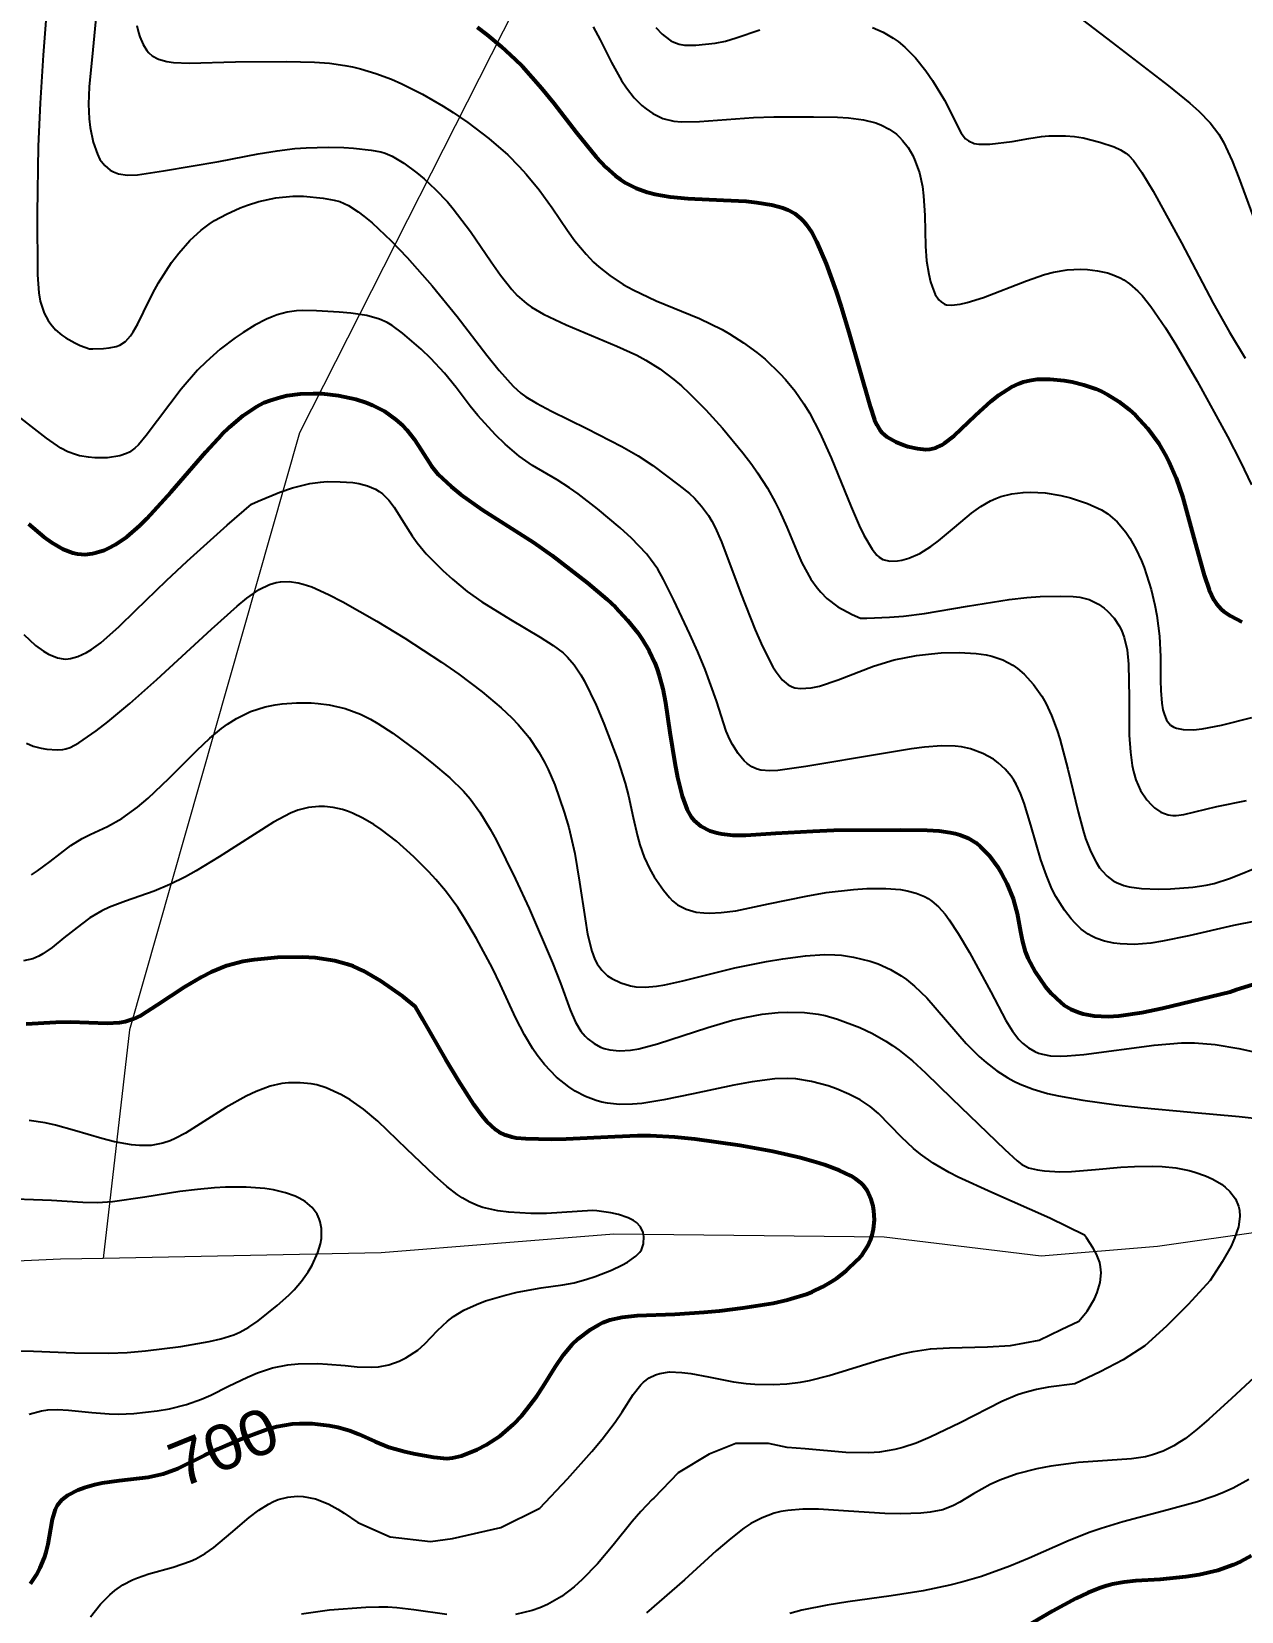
# Model space of a CAD drawing. Header units: metres. Extents: x 545098 to 555652, y 1854398 to 1862642.
# Drawn here: x 549497 to 549952, y 1858110 to 1858705 of the extents above; entities that cross this region are included whole.
import ezdxf
from ezdxf.enums import TextEntityAlignment as Align

# ---------------------------------------------------------------- set-up
doc = ezdxf.new("R2010")
doc.units = ezdxf.units.M
doc.header["$LTSCALE"] = 6.8
for name, color, linetype, lineweight in [('1', 7, 'Continuous', 25), ('2', 7, 'Continuous', 53), ('52', 7, 'Continuous', 13), ('53', 7, 'Continuous', 13)]:
    doc.layers.add(name, color=color, linetype=linetype, lineweight=lineweight)
doc.layers.add('4', color=7, linetype='Continuous')

msp = doc.modelspace()

# ---------------------------------------------------------------- linework, layer by layer
at = {"layer": '1'}
for points in [[(549503.46, 1858728.58), (549500.96, 1858695.75), (549499.8, 1858677.69), (549499.11, 1858661.56), (549498.7, 1858636.19), (549498.77, 1858613.03), (549499.25, 1858606.22), (549499.83, 1858603.15), (549501.38, 1858598.62), (549502.84, 1858595.86), (549503.8, 1858594.46), (549505.62, 1858592.37), (549508.01, 1858590.33), (549509.45, 1858589.33), (549512.89, 1858587.4), (549514.92, 1858586.48), (549518.4, 1858585.16), (549519.65, 1858585.17), (549523.65, 1858585.33), (549525.8, 1858585.53), (549528.42, 1858586.07), (549529.79, 1858586.59), (549531.97, 1858588), (549533.88, 1858590.05), (549534.88, 1858591.53), (549536.6, 1858594.64), (549538.72, 1858599), (549542.28, 1858606.18), (549544.41, 1858610.03), (549549.32, 1858617.66), (549552.01, 1858621.23), (549556.18, 1858626.02), (549560.42, 1858629.93), (549563.39, 1858632.14), (549565.47, 1858633.48), (549570.01, 1858635.95), (549575.13, 1858638.24), (549577.87, 1858639.28), (549582.11, 1858640.65), (549588.6, 1858642.09), (549594.96, 1858642.65), (549599, 1858642.63), (549606.32, 1858641.98), (549610.54, 1858641.23), (549612.61, 1858640.61), (549615.88, 1858639.15), (549619.6, 1858636.8), (549621.71, 1858635.2), (549624.84, 1858632.58), (549632.02, 1858625.82), (549637.98, 1858619.63), (549647.39, 1858608.96), (549656.79, 1858597.34), (549668.04, 1858582.86), (549672.63, 1858577.09), (549677.94, 1858571.14), (549680.84, 1858568.51), (549682.71, 1858567.13), (549686.73, 1858564.7), (549692.33, 1858561.77), (549705.64, 1858555.19)], [(549883.29, 1858715.93), (549903.5, 1858700.58), (549924.74, 1858684.2), (549932.67, 1858677.7), (549936.07, 1858674.66), (549940.35, 1858670.28), (549943.61, 1858665.99), (549945.39, 1858662.99), (549948.63, 1858656.02), (549951.21, 1858649.6), (549956.45, 1858635.26)], [(549520.91, 1858710.9), (549519.61, 1858697.79), (549518.3, 1858683.82), (549518.02, 1858677.36), (549518.24, 1858671.77), (549518.63, 1858668.51), (549519.81, 1858662.95), (549521.35, 1858658.43), (549522.32, 1858656.54), (549524.13, 1858654.16), (549526.19, 1858652.52), (549527.37, 1858651.87), (549529.33, 1858651.13), (549532.66, 1858650.56), (549536.45, 1858650.65), (549546.22, 1858652.15), (549567.09, 1858655.77), (549581.94, 1858658.62), (549589.01, 1858659.8), (549595.7, 1858660.6), (549599.98, 1858660.93), (549608.2, 1858661.14), (549614.13, 1858660.98), (549617.86, 1858660.73), (549624.45, 1858660), (549628.04, 1858659.31), (549629.73, 1858658.81), (549632.3, 1858657.74), (549636.72, 1858655.12), (549641.63, 1858651.48), (549644.37, 1858649.18), (549648.71, 1858645.16), (549653.16, 1858640.48), (549655.38, 1858637.9), (549661.83, 1858629.43), (549669.67, 1858617.98), (549673.15, 1858612.96), (549677.36, 1858607.55), (549679.47, 1858605.3), (549682.91, 1858602.31), (549684.83, 1858600.93), (549689.32, 1858598.25), (549697.83, 1858594.18), (549716.97, 1858586.18), (549724.43, 1858582.78), (549727.91, 1858580.93), (549733.09, 1858577.7), (549738.44, 1858573.65), (549741.27, 1858571.22), (549744.24, 1858568.47), (549750.45, 1858562.24), (549756.69, 1858555.38), (549764.42, 1858546.06), (549767.77, 1858541.64), (549769.98, 1858538.51), (549773.68, 1858532.75), (549776.59, 1858527.51), (549778.21, 1858524.23), (549780.97, 1858517.98), (549784.7, 1858508.96), (549786.66, 1858504.64), (549790.02, 1858498.52), (549792.39, 1858495.15), (549793.75, 1858493.54), (549796.04, 1858491.23), (549800.23, 1858488.01), (549805.54, 1858485.12), (549808.69, 1858483.8), (549811.1, 1858483.82), (549819.57, 1858484.13), (549824.85, 1858484.53), (549832.86, 1858485.56), (549848.96, 1858488.35), (549864.71, 1858490.77), (549871.28, 1858491.54), (549876.39, 1858491.95)], [(549536.25, 1858706.99), (549536.88, 1858704.28), (549537.4, 1858702.63), (549538.61, 1858699.79), (549539.97, 1858697.55), (549540.74, 1858696.65), (549542.04, 1858695.52), (549544.43, 1858694.26), (549547.5, 1858693.42), (549549.96, 1858693.06), (549555.93, 1858692.77), (549573.31, 1858693.27), (549592.56, 1858693.35), (549603.07, 1858693.13), (549608.72, 1858692.71), (549614.53, 1858691.93), (549617.45, 1858691.37), (549620.38, 1858690.68), (549626.22, 1858688.91), (549632.07, 1858686.68), (549635.97, 1858684.96), (549643.75, 1858681.05), (549651.51, 1858676.59), (549655.32, 1858674.2), (549660.9, 1858670.42), (549668.77, 1858664.44), (549675.85, 1858658.18), (549680.13, 1858653.88), (549682.8, 1858650.96), (549687.69, 1858645.03), (549692.57, 1858638.29), (549698.4, 1858629.73), (549701.18, 1858625.86), (549705.36, 1858620.79), (549708.21, 1858617.85), (549710.17, 1858616.05), (549714.28, 1858612.78), (549719.33, 1858609.47), (549723.07, 1858607.39), (549731.8, 1858603.32), (549748.11, 1858596.56), (549756.64, 1858592.41), (549759.39, 1858590.86), (549764.68, 1858587.5), (549769.65, 1858583.86), (549772.78, 1858581.28), (549778.51, 1858575.82), (549780.47, 1858573.68), (549784.1, 1858569.23), (549787.41, 1858564.46), (549789.49, 1858561.06), (549793.44, 1858553.59), (549797.68, 1858544.14), (549805.19, 1858525.7), (549808.23, 1858518.73), (549810, 1858515.08), (549813.04, 1858509.81), (549814.82, 1858507.55), (549815.71, 1858506.74), (549817.14, 1858505.89), (549819.71, 1858505.3), (549822.61, 1858505.38), (549824.25, 1858505.64), (549826.88, 1858506.32), (549831.03, 1858508.07), (549835.25, 1858510.72), (549838.11, 1858512.89), (549844.07, 1858517.94), (549850.53, 1858523.34), (549854.01, 1858525.82), (549857.7, 1858527.93), (549859.62, 1858528.81), (549861.61, 1858529.53), (549865.72, 1858530.57), (549869.93, 1858531.1), (549872.74, 1858531.21), (549878.27, 1858530.93), (549884.1, 1858529.98), (549887.72, 1858529.09), (549894.14, 1858526.97), (549899.48, 1858524.59), (549901.89, 1858523.06), (549905.41, 1858519.99), (549908.57, 1858516.18), (549910.14, 1858513.88)], [(549708.1, 1858706.39), (549710.72, 1858701.5), (549714.99, 1858692.99), (549718.7, 1858686.26)], [(549731.67, 1858706.24), (549734.07, 1858703.73), (549735.19, 1858702.74), (549737.32, 1858701.22), (549738.36, 1858700.67), (549740.41, 1858699.92), (549742.46, 1858699.56), (549746.73, 1858699.54), (549753.93, 1858700.29), (549757.83, 1858701.09), (549761.9, 1858702.26), (549770.84, 1858705.28)], [(549813.24, 1858706.22), (549817.29, 1858704.37), (549821.04, 1858702.18), (549822.83, 1858700.91), (549825.46, 1858698.74), (549829.37, 1858694.75), (549833.33, 1858689.81), (549835.88, 1858686.18), (549840.36, 1858678.84), (549846.56, 1858666.42), (549848.22, 1858664.32), (549849.33, 1858663.45), (549851.56, 1858662.53), (549853.26, 1858662.24)], [(549718.7, 1858686.26), (549720.55, 1858683.45), (549723.49, 1858679.73), (549726.42, 1858676.83), (549727.99, 1858675.54), (549730.45, 1858673.84), (549734.33, 1858671.95), (549738.41, 1858670.94), (549741.35, 1858670.68), (549748.13, 1858670.85), (549768.44, 1858672.34), (549776.07, 1858672.58), (549791.04, 1858672.6), (549800.04, 1858672.46), (549804.16, 1858672.22), (549809.88, 1858671.47), (549814.48, 1858670.26), (549816.6, 1858669.44), (549819.56, 1858667.9), (549822.22, 1858665.99), (549823.44, 1858664.89), (549824.58, 1858663.68), (549826.62, 1858660.98), (549828.36, 1858657.99), (549829.34, 1858655.87), (549830.89, 1858651.43), (549832, 1858646.28), (549832.45, 1858642.74), (549832.88, 1858635.38), (549833.2, 1858623.83), (549833.61, 1858618.32), (549834.4, 1858613.33), (549835.12, 1858610.4), (549835.66, 1858608.65), (549836.88, 1858605.71), (549838.25, 1858603.59), (549839.03, 1858602.83), (549840.38, 1858602.04), (549841.15, 1858601.8), (549842.92, 1858601.61), (549846.26, 1858601.97), (549848.9, 1858602.59), (549855.08, 1858604.57), (549871.23, 1858610.77), (549877.98, 1858613.14), (549881.32, 1858614.05), (549886.54, 1858614.94), (549891.55, 1858615.17), (549894.13, 1858615.07), (549897.98, 1858614.61), (549901.71, 1858613.77), (549903.48, 1858613.21), (549906.47, 1858611.92), (549907.9, 1858611.12), (549910, 1858609.69), (549913.13, 1858606.94), (549914.72, 1858605.24), (549918.05, 1858601.14), (549923.54, 1858593.11), (549927.43, 1858586.81), (549935.45, 1858573), (549946.88, 1858552.23), (549951.8, 1858542.64), (549955.98, 1858533.95)], [(549853.26, 1858662.24), (549857.42, 1858662.29), (549865.79, 1858663.25), (549872.08, 1858664.43), (549876.83, 1858665.15), (549879.62, 1858665.39), (549885.92, 1858665.43), (549889.25, 1858665.13), (549892.58, 1858664.59), (549898.86, 1858663.04), (549904.22, 1858661.26), (549906.59, 1858660.15), (549908.62, 1858658.85), (549909.69, 1858657.94), (549911.45, 1858656.05), (549914.7, 1858651.57), (549918.93, 1858644.6), (549929.6, 1858625.07), (549941.55, 1858602.34), (549947.59, 1858591.45), (549953.49, 1858581.72)], [(549656.4, 1858570.66), (549652.03, 1858576.01), (549646.89, 1858581.51), (549643.24, 1858585.06), (549636.27, 1858591.13), (549632.32, 1858593.99), (549630.46, 1858595.07), (549627.61, 1858596.35), (549622.76, 1858597.69), (549616.79, 1858598.57), (549612.42, 1858598.98), (549603.81, 1858599.47), (549598.74, 1858599.58), (549596.35, 1858599.47), (549592.79, 1858599), (549589.08, 1858598.02), (549587.12, 1858597.29), (549585.04, 1858596.37), (549580.68, 1858594.09), (549576.19, 1858591.33), (549573.22, 1858589.31), (549567.65, 1858585.1), (549562.26, 1858580.35), (549559.05, 1858577.1), (549552.95, 1858569.96), (549539.71, 1858552.52), (549536.83, 1858549.08), (549535.51, 1858547.79), (549533.48, 1858546.29), (549532.38, 1858545.72), (549529.86, 1858544.87), (549525.13, 1858544.2), (549520.39, 1858544.2), (549518.02, 1858544.4), (549514.65, 1858544.96), (549513.1, 1858545.36), (549510.25, 1858546.39), (549507.59, 1858547.75), (549502.18, 1858551.51), (549488.07, 1858562.65)], [(549957.41, 1858369.64), (549949.15, 1858368.09), (549932.36, 1858364.17), (549922.47, 1858362.13), (549917.98, 1858361.46), (549911.7, 1858360.96), (549906.5, 1858361.09), (549904.05, 1858361.39), (549900.57, 1858362.13), (549897.37, 1858363.26), (549895.87, 1858363.98), (549894.46, 1858364.81), (549891.84, 1858366.73), (549889.5, 1858368.95), (549888.07, 1858370.53), (549885.51, 1858373.85), (549882.24, 1858379.02), (549880.79, 1858381.88), (549878.71, 1858386.83), (549876.67, 1858392.74), (549872.79, 1858405.85), (549870.33, 1858414.06), (549868.95, 1858417.79), (549867.35, 1858421.21), (549866.43, 1858422.79), (549865.42, 1858424.28), (549863.15, 1858426.98), (549860.59, 1858429.31), (549858.75, 1858430.66), (549854.82, 1858432.87), (549850.08, 1858434.58), (549846.7, 1858435.28), (549844.31, 1858435.56), (549839.2, 1858435.68), (549832.76, 1858435.19), (549827.94, 1858434.55), (549816.66, 1858432.7), (549788.07, 1858427.87), (549777.56, 1858426.42), (549774.51, 1858426.28), (549771.23, 1858426.57), (549769.8, 1858426.93), (549767.84, 1858427.78), (549766.04, 1858429.05), (549764.89, 1858430.12), (549762.66, 1858432.83), (549760.5, 1858436.24), (549759.48, 1858438.15), (549758.13, 1858441.2), (549754.45, 1858452.7), (549750.2, 1858464.47), (549747.47, 1858471.1), (549744.49, 1858477.77), (549738.42, 1858490.56), (549734.57, 1858498.37), (549732.35, 1858502.17), (549729.68, 1858506), (549728.11, 1858507.94), (549722.46, 1858513.89), (549718.19, 1858517.8), (549709.66, 1858524.95), (549702.37, 1858530.6), (549699.14, 1858532.91), (549694.51, 1858535.9), (549685.19, 1858541.29), (549680.19, 1858544.75), (549674.86, 1858549.29), (549671.29, 1858552.76), (549664.65, 1858560.08), (549661.77, 1858563.66), (549656.4, 1858570.66)], [(549705.64, 1858555.19), (549718.89, 1858548.37), (549724.96, 1858544.85), (549730.52, 1858541.21), (549740.32, 1858533.9), (549744.27, 1858530.69), (549746.16, 1858528.95), (549748.89, 1858525.98), (549751.49, 1858522.38), (549752.74, 1858520.27), (549753.97, 1858517.91), (549756.35, 1858512.56), (549763.62, 1858493.08), (549769.06, 1858479.33), (549771.82, 1858473.09), (549775.75, 1858465.46), (549776.96, 1858463.53), (549779.26, 1858460.59), (549781.48, 1858458.71), (549782.97, 1858457.93), (549783.99, 1858457.59), (549786.12, 1858457.26), (549790.17, 1858457.49), (549793.23, 1858458.14), (549800.32, 1858460.51), (549813.63, 1858465.72), (549821.42, 1858468.09), (549829.8, 1858469.72), (549835.42, 1858470.39), (549839.07, 1858470.67), (549845.84, 1858470.86), (549852.28, 1858470.53), (549855.97, 1858469.99), (549858.2, 1858469.47), (549862.29, 1858468.04), (549866.02, 1858466.06), (549867.77, 1858464.85), (549870.3, 1858462.72), (549873.91, 1858458.79), (549876.98, 1858454.42), (549878.47, 1858451.8), (549880.65, 1858447.17), (549882.76, 1858441.54), (549883.79, 1858438.28), (549886.78, 1858426.93), (549890.63, 1858410.85), (549892.53, 1858403.81), (549893.49, 1858400.78), (549895.42, 1858395.74), (549897.39, 1858391.85), (549898.75, 1858389.79), (549899.68, 1858388.61), (549901.6, 1858386.64), (549903.89, 1858384.92), (549905.12, 1858384.23), (549907.81, 1858383.14), (549909.82, 1858382.61), (549914.5, 1858381.97), (549920.87, 1858381.77), (549925.41, 1858381.87), (549933.89, 1858382.47), (549938.91, 1858383.18), (549941.87, 1858383.84), (549948.08, 1858385.93), (549960.49, 1858390.95)], [(549493.7, 1858477.6), (549498.01, 1858473.51), (549501.02, 1858471.32), (549502.91, 1858470.25), (549506.36, 1858468.88), (549508.48, 1858468.46), (549509.54, 1858468.4), (549511.2, 1858468.55), (549514.05, 1858469.34), (549517.21, 1858470.8), (549519.14, 1858471.96), (549522.63, 1858474.5), (549529.59, 1858480.6), (549535.77, 1858486.63), (549547.37, 1858497.93), (549555.19, 1858505.27), (549570.2, 1858518.76), (549579.41, 1858526.73), (549581.85, 1858527.85), (549590.05, 1858531.25), (549594.82, 1858532.91), (549601.4, 1858534.5), (549605.4, 1858535.02), (549607.94, 1858535.18), (549612.83, 1858535.17), (549617.57, 1858534.82), (549619.85, 1858534.46), (549623.11, 1858533.63), (549626.11, 1858532.35), (549627.48, 1858531.52), (549628.77, 1858530.53), (549631.1, 1858528.2), (549633.16, 1858525.54), (549636.67, 1858519.93), (549639.89, 1858514.74), (549641.72, 1858512.16), (549645.15, 1858508.01), (549651.41, 1858501.69), (549655.02, 1858498.43), (549660.61, 1858493.85), (549666.09, 1858489.92), (549676.97, 1858483.23), (549688.05, 1858476.64), (549692.98, 1858473.47), (549696.69, 1858470.69), (549698.39, 1858469.11), (549700.87, 1858466.21), (549703.42, 1858462.38)], [(549910.14, 1858513.88), (549912.43, 1858509.92), (549914.56, 1858505.37), (549915.55, 1858502.87), (549918.14, 1858494.58), (549919.5, 1858488.69), (549920.24, 1858484.73), (549921.25, 1858477.04), (549921.69, 1858469.19), (549921.71, 1858460.29), (549921.75, 1858456.53), (549922.13, 1858451.78), (549922.6, 1858449.2), (549922.99, 1858447.72), (549923.98, 1858445.35), (549925.41, 1858443.54), (549926.66, 1858442.75), (549927.67, 1858442.37), (549930.24, 1858441.86), (549934.13, 1858441.76), (549937.31, 1858442.12), (549944.64, 1858443.54), (549956.1, 1858446.42)], [(549494.61, 1858436.74), (549497.12, 1858435.61), (549500.21, 1858434.79), (549502.31, 1858434.46), (549506.2, 1858434.2), (549508.37, 1858434.32), (549509.43, 1858434.53), (549511.16, 1858435.13), (549514.42, 1858436.86), (549520.93, 1858441.34), (549525.32, 1858444.75), (549533.56, 1858451.66), (549543.72, 1858460.7), (549564.31, 1858479.61), (549574.01, 1858488.35), (549577.66, 1858491.37), (549582.22, 1858494.58), (549586.23, 1858496.51), (549588.73, 1858497.22), (549590.36, 1858497.48), (549593.6, 1858497.55), (549596.99, 1858497.11), (549598.88, 1858496.64), (549602.14, 1858495.53)], [(549602.14, 1858495.53), (549608.42, 1858492.72), (549613.77, 1858489.95), (549626.6, 1858482.69), (549637.14, 1858476.26), (549650.99, 1858467.18), (549657.46, 1858462.63), (549666.19, 1858456.07), (549673.41, 1858450.01), (549677.43, 1858446.19), (549679.8, 1858443.71), (549683.89, 1858438.84), (549687.64, 1858433.34), (549689.77, 1858429.5), (549691.08, 1858426.81), (549693.57, 1858420.98), (549697.17, 1858410.76), (549698.85, 1858404.92), (549701.09, 1858395.17), (549702.92, 1858384.43), (549704.97, 1858370.59), (549705.96, 1858364.8), (549707.56, 1858358.33), (549708.72, 1858355.28), (549709.53, 1858353.68), (549711.29, 1858351.2), (549713.49, 1858349.13), (549715.06, 1858348.05), (549718.43, 1858346.41), (549722.09, 1858345.28), (549724.15, 1858344.94), (549727.68, 1858344.83), (549731.85, 1858345.23), (549734.97, 1858345.76), (549741.84, 1858347.28), (549761.44, 1858352.07), (549773.32, 1858354.47), (549779.46, 1858355.51), (549788.02, 1858356.65), (549795.1, 1858357.08), (549799.09, 1858357.01), (549801.52, 1858356.83), (549806.02, 1858356.19), (549812.35, 1858354.68), (549815.42, 1858353.61), (549819.96, 1858351.53), (549823.99, 1858349.12), (549826.01, 1858347.68), (549829.06, 1858345.22), (549833.7, 1858340.76), (549848.55, 1858323.62), (549853.42, 1858318.75), (549855.97, 1858316.5), (549859.98, 1858313.39), (549864.23, 1858310.66), (549866.46, 1858309.45), (549868.77, 1858308.34), (549873.69, 1858306.43), (549879.16, 1858304.83), (549883.21, 1858303.9), (549892.47, 1858302.25), (549904.93, 1858300.56), (549914.08, 1858299.53), (549933.04, 1858297.75), (549951.34, 1858296.17), (549960.16, 1858295.12)], [(549876.39, 1858491.95), (549884, 1858492.09), (549888.81, 1858491.95), (549891.24, 1858491.67), (549894.83, 1858490.77), (549898.27, 1858489.1), (549900.42, 1858487.6), (549901.76, 1858486.44), (549904.17, 1858483.83), (549906.16, 1858480.85), (549906.98, 1858479.21), (549908.02, 1858476.52), (549909.1, 1858471.91), (549909.65, 1858466.5), (549909.82, 1858453.75), (549909.92, 1858439.77), (549910.32, 1858433.3), (549911.01, 1858428.29), (549911.49, 1858426.04), (549912.4, 1858422.95), (549914.19, 1858418.88), (549916.49, 1858415.41), (549918.22, 1858413.48), (549919.42, 1858412.38), (549921.85, 1858410.7), (549924.53, 1858409.68), (549926.35, 1858409.45), (549927.62, 1858409.46), (549930.4, 1858409.81), (549942.92, 1858412.86), (549954.05, 1858415.17)], [(549703.42, 1858462.38), (549704.77, 1858460.01), (549709.14, 1858451.01), (549712.12, 1858444.06), (549717.34, 1858430.26), (549720.03, 1858421.69), (549721.3, 1858416.86), (549723.14, 1858408.7), (549724.71, 1858401.67), (549725.6, 1858398.42), (549727.24, 1858393.75), (549729.38, 1858389.25), (549731.02, 1858386.4), (549734.5, 1858381.33), (549736.8, 1858378.57), (549737.97, 1858377.39), (549739.84, 1858375.87), (549743.01, 1858374.16), (549746.84, 1858373.11), (549749.74, 1858372.77), (549751.82, 1858372.69), (549756.28, 1858372.89), (549761.76, 1858373.62), (549774.12, 1858376.16), (549788.25, 1858379.15), (549795.81, 1858380.44), (549806.13, 1858381.62), (549811.15, 1858381.94), (549818.19, 1858381.99), (549823.73, 1858381.56), (549826.23, 1858381.15), (549829.69, 1858380.25), (549832.8, 1858378.96), (549834.23, 1858378.16), (549835.59, 1858377.25), (549838.13, 1858375.05), (549840.54, 1858372.32), (549842.15, 1858370.18), (549845.51, 1858365.03), (549849.69, 1858357.94), (549857.77, 1858343.09), (549863.4, 1858332.32), (549865.89, 1858328.29), (549868.35, 1858325.17), (549869.71, 1858323.78), (549871.94, 1858321.98), (549874.41, 1858320.55), (549875.76, 1858320), (549877.18, 1858319.56), (549880.3, 1858319.01), (549883.89, 1858318.85), (549886.58, 1858318.93), (549892.84, 1858319.48), (549919.27, 1858322.95), (549929.52, 1858323.83), (549934.42, 1858323.86), (549942.24, 1858323.24), (549951.15, 1858321.74), (549957.43, 1858320.37)], [(549496.5, 1858387.15), (549498.82, 1858388.58), (549503.61, 1858392.11), (549511.37, 1858398.14), (549515.63, 1858400.83), (549518.65, 1858402.33), (549525.18, 1858405.29), (549530.58, 1858408.31), (549536.41, 1858412.58), (549540.42, 1858415.97), (549548.27, 1858423.35), (549551.93, 1858427.03), (549558.81, 1858433.98), (549563.75, 1858438.65), (549568.13, 1858442.27), (549570.34, 1858443.87), (549573.72, 1858446.01), (549578.96, 1858448.58), (549584.5, 1858450.35), (549588.35, 1858451.13), (549590.97, 1858451.5), (549596.33, 1858451.89), (549601.8, 1858451.86), (549604.55, 1858451.68), (549608.65, 1858451.18), (549614.64, 1858449.82), (549620.39, 1858447.65), (549624.26, 1858445.69), (549626.93, 1858444.15), (549632.65, 1858440.42), (549642.3, 1858433.37), (549647.21, 1858429.48), (549654.05, 1858423.66), (549659.26, 1858418.61), (549661.7, 1858415.8), (549665.37, 1858410.79), (549669.32, 1858404.31), (549671.49, 1858400.33), (549678.82, 1858385.54), (549683.9, 1858374.47), (549692.7, 1858354), (549695.7, 1858346.4), (549699.43, 1858336.35), (549701.36, 1858331.71), (549703.44, 1858328.25), (549704.99, 1858326.4), (549706.08, 1858325.35), (549708.39, 1858323.6), (549710.85, 1858322.26), (549712.17, 1858321.75), (549714.29, 1858321.19), (549717.9, 1858320.85), (549722.13, 1858321.14), (549725.28, 1858321.67), (549732.33, 1858323.45), (549751.18, 1858329.68), (549760.48, 1858332.35), (549765.1, 1858333.45), (549771.74, 1858334.69), (549777.76, 1858335.33), (549781.38, 1858335.48), (549787.62, 1858335.32), (549792.75, 1858334.73), (549795.38, 1858334.17), (549800.06, 1858332.79), (549808.42, 1858329.65), (549813.24, 1858327.37), (549818.24, 1858324.54), (549820.76, 1858322.89), (549823.27, 1858321.08), (549828.24, 1858317.06), (549833.18, 1858312.6), (549843.11, 1858302.95), (549863.02, 1858283.76), (549867.71, 1858279.39), (549869.41, 1858278.11), (549872.02, 1858276.86), (549875.38, 1858276.02), (549878.01, 1858275.65), (549883.74, 1858275.32), (549888.15, 1858275.44), (549897.18, 1858276.22), (549906.79, 1858277.06), (549911.84, 1858277.35), (549918.79, 1858277.44), (549922.29, 1858277.3), (549927.48, 1858276.76), (549932.5, 1858275.76)], [(549707.48, 1858169.95), (549711.38, 1858174.63), (549716.29, 1858181.05), (549718.93, 1858184.89), (549723.16, 1858191.41), (549726.04, 1858195.12), (549727.04, 1858196.11), (549729.17, 1858197.72), (549731.48, 1858198.88), (549733.15, 1858199.41), (549736.82, 1858199.94), (549741.49, 1858199.79), (549744.8, 1858199.37), (549751.47, 1858198.13), (549760.87, 1858196.27), (549765.62, 1858195.6), (549768.94, 1858195.33), (549775.82, 1858195.21), (549781.01, 1858195.5), (549786.11, 1858196.13), (549789.55, 1858196.76), (549796.91, 1858198.58), (549816.01, 1858204.57), (549824.33, 1858206.82), (549828.51, 1858207.68), (549835.09, 1858208.61), (549842.18, 1858209.09), (549856.59, 1858209.45), (549865.13, 1858209.89), (549876.04, 1858211.87), (549884.23, 1858215.96), (549890.91, 1858219.09), (549894.05, 1858222.9), (549896.78, 1858227.47), (549897.88, 1858229.92), (549899.01, 1858233.62), (549899.36, 1858237.22), (549899.14, 1858239.57), (549898.79, 1858241.13), (549897.61, 1858244.26), (549896.35, 1858246.61), (549893.83, 1858250.41), (549893.01, 1858251.5), (549880.03, 1858257.82), (549858.15, 1858267.54), (549845.51, 1858273.31), (549842.04, 1858275.11), (549836.12, 1858278.6), (549831.32, 1858281.95), (549828.63, 1858284.13), (549824.11, 1858288.36), (549815.5, 1858297.23), (549812.3, 1858299.89), (549810.51, 1858301.15), (549808.56, 1858302.36), (549804.29, 1858304.58), (549799.68, 1858306.52), (549796.52, 1858307.63), (549790.28, 1858309.34), (549784.34, 1858310.29), (549781.32, 1858310.46), (549776.49, 1858310.33), (549767.92, 1858309.23), (549761, 1858307.92), (549745.65, 1858304.61), (549734.66, 1858302.36), (549726.43, 1858301.07), (549722.84, 1858300.74), (549717.93, 1858300.65), (549713.46, 1858301.1), (549711.32, 1858301.53), (549709.22, 1858302.1), (549705.16, 1858303.65), (549701.29, 1858305.68), (549698.84, 1858307.27), (549694.28, 1858310.92), (549689.73, 1858315.67), (549687.01, 1858319.17), (549685.31, 1858321.64), (549682.16, 1858326.89), (549678.93, 1858333.21), (549673, 1858346.01), (549670.09, 1858351.93), (549664.07, 1858363.17), (549659.61, 1858370.86), (549657.03, 1858374.86), (549652.45, 1858381.09), (549648.83, 1858385.4), (549646.19, 1858388.29), (549640.57, 1858393.95), (549634.01, 1858399.78), (549628.25, 1858404.2), (549625.44, 1858406.09), (549621.34, 1858408.51), (549617.4, 1858410.4), (549615.51, 1858411.14), (549613.67, 1858411.73), (549610.14, 1858412.52), (549606.83, 1858412.85), (549604.75, 1858412.86), (549600.86, 1858412.45)], [(549600.86, 1858412.45), (549596.83, 1858411.46), (549594.1, 1858410.39), (549587.63, 1858406.92), (549567.27, 1858393.85), (549558.61, 1858388.6), (549554.56, 1858386.36), (549548.64, 1858383.46), (549542.8, 1858381.03), (549531.99, 1858377.21), (549525.89, 1858374.94), (549522.99, 1858373.59), (549518.52, 1858370.94), (549515.32, 1858368.62), (549508.78, 1858363.37), (549504.27, 1858359.78), (549500.84, 1858357.41), (549499.27, 1858356.53), (549496.99, 1858355.54), (549493.49, 1858354.72)], [(549535.13, 1858184.25), (549543.93, 1858185.26), (549548.45, 1858186.09), (549554.89, 1858187.7), (549560.56, 1858189.72), (549564.03, 1858191.25), (549570.78, 1858194.59), (549577.88, 1858198.04), (549581.59, 1858199.6), (549587.29, 1858201.48), (549593.07, 1858202.62), (549596.92, 1858203), (549604.39, 1858203.09), (549607.95, 1858202.9), (549614.6, 1858202.32), (549619.15, 1858201.91), (549624.65, 1858201.71), (549627.25, 1858201.88), (549631.12, 1858202.61), (549635.02, 1858204), (549637.54, 1858205.23), (549642.03, 1858208.13), (549644.7, 1858210.5), (549649.38, 1858215.55), (549653.14, 1858219.09), (549655.4, 1858220.82), (549659.37, 1858223.27), (549664.09, 1858225.41), (549667.5, 1858226.67), (549674.48, 1858228.77), (549679.46, 1858229.98), (549688.48, 1858231.63), (549696.62, 1858232.73), (549700.92, 1858233.57), (549705.63, 1858234.86), (549708.85, 1858235.92), (549714.94, 1858238.31), (549718.78, 1858240.13), (549720.92, 1858241.32), (549724.14, 1858243.53), (549725.64, 1858245), (549726.27, 1858245.98), (549726.97, 1858248.17), (549727.12, 1858250.93), (549726.88, 1858252.41), (549725.92, 1858254.55), (549724.32, 1858256.24), (549723.24, 1858256.98), (549721.28, 1858257.98), (549717.56, 1858259.19), (549714.64, 1858259.81), (549709.38, 1858260.56), (549707.78, 1858260.73), (549690.53, 1858259.62), (549684.54, 1858259.56), (549676.27, 1858260.07), (549672.16, 1858260.63), (549666.45, 1858261.92), (549664.75, 1858262.49), (549661.61, 1858263.83), (549658.71, 1858265.48), (549656.82, 1858266.76), (549652.98, 1858269.79), (549648.27, 1858273.93), (549637.85, 1858283.87), (549626.96, 1858294.38), (549621.62, 1858298.9), (549616.49, 1858302.47), (549613.27, 1858304.33), (549607.53, 1858306.92), (549603.97, 1858308.01), (549601.84, 1858308.44), (549597.76, 1858308.85), (549593.33, 1858308.86), (549590.8, 1858308.58), (549586.4, 1858307.52), (549581.18, 1858305.52), (549577.4, 1858303.75), (549569.73, 1858299.53), (549554.59, 1858289.84), (549550.68, 1858287.8), (549548.77, 1858287), (549545.95, 1858286.06), (549541.67, 1858285.26), (549537.22, 1858285.16), (549534.16, 1858285.43), (549527.85, 1858286.59), (549522.98, 1858287.85), (549512.8, 1858290.88), (549505.56, 1858292.91), (549501.75, 1858293.74), (549495.73, 1858294.57)], [(549932.5, 1858275.76), (549934.63, 1858275.17), (549938.65, 1858273.76), (549941.38, 1858272.52), (549944.58, 1858270.63), (549945.97, 1858269.59), (549947.79, 1858267.91), (549949.88, 1858265.13), (549951.06, 1858262.38), (549951.39, 1858260.9), (549951.56, 1858258.53), (549951.04, 1858254.61), (549949.59, 1858250.28), (549948.22, 1858247.28), (549944.85, 1858241.46), (549940.32, 1858234.4), (549932.13, 1858225.39), (549923.94, 1858217.19), (549915.75, 1858209.82), (549907.57, 1858204.49), (549898.97, 1858199.98), (549889.37, 1858195.48), (549879.5, 1858194.18), (549874.94, 1858193.37), (549870.66, 1858192.25), (549867.84, 1858191.29), (549861.96, 1858188.81), (549846.28, 1858180.84), (549834.97, 1858175.34), (549829.62, 1858173.12), (549824.7, 1858171.51), (549821.65, 1858170.74), (549815.92, 1858169.79), (549811.81, 1858169.48), (549803.21, 1858169.63), (549787.83, 1858170.95), (549781.14, 1858171.51), (549774.04, 1858173.06), (549761.73, 1858173.06), (549751.77, 1858168.95), (549740.04, 1858161.91), (549730.93, 1858152.46), (549730.29, 1858151.91), (549725.97, 1858147.46), (549722.77, 1858143.66), (549715.61, 1858134.73), (549709.65, 1858127.68), (549703.96, 1858121.78), (549700.93, 1858119.07), (549696.09, 1858115.44), (549690.81, 1858112.42), (549687.99, 1858111.18), (549685.03, 1858110.14), (549678.79, 1858108.63)], [(549491.18, 1858207.95), (549497.26, 1858207.84), (549512.79, 1858207.13), (549525.61, 1858207.04), (549532.53, 1858207.31), (549539.53, 1858207.87), (549552.74, 1858209.52), (549563.47, 1858211.36), (549567.83, 1858212.37), (549572.78, 1858213.96), (549575.05, 1858214.94), (549578.43, 1858216.82), (549581.94, 1858219.24), (549589.05, 1858224.99), (549593.43, 1858228.88), (549595.46, 1858230.88), (549598.27, 1858234.1), (549600.76, 1858237.67), (549602.2, 1858240.14), (549604.39, 1858244.94), (549605.36, 1858248.17), (549605.69, 1858250.17), (549605.7, 1858253.95), (549605.25, 1858256.43), (549604.87, 1858257.65), (549604.07, 1858259.42), (549602.25, 1858261.9), (549599.59, 1858264.09), (549597.4, 1858265.36), (549595.77, 1858266.12), (549592.19, 1858267.41), (549587.69, 1858268.48), (549584.44, 1858268.99), (549577.36, 1858269.53), (549569.56, 1858269.51), (549565.43, 1858269.29), (549559.02, 1858268.71), (549552.41, 1858267.84), (549539.27, 1858265.72), (549527.09, 1858264.02), (549521.39, 1858263.66), (549515.84, 1858263.76), (549504.14, 1858264.55), (549483.48, 1858265.3)], [(549958.71, 1858199.54), (549948.35, 1858189.95), (549939.93, 1858182.2), (549935.47, 1858178.37), (549931.04, 1858174.94), (549928.87, 1858173.46), (549926.75, 1858172.17), (549922.66, 1858170.13), (549918.68, 1858168.71), (549916.05, 1858168.04), (549910.76, 1858167.18), (549890.81, 1858165.85), (549880.34, 1858164.51), (549875.07, 1858163.51), (549867.64, 1858161.61), (549861.2, 1858159.26), (549857.48, 1858157.54), (549851.21, 1858154.05), (549846.13, 1858150.93), (549843.69, 1858149.63), (549839.7, 1858148.09), (549834.97, 1858147.13), (549831.45, 1858146.76), (549823.88, 1858146.55), (549817.93, 1858146.7), (549804.13, 1858147.59), (549792.83, 1858148.27), (549786.99, 1858148.28), (549781.37, 1858147.83), (549778.72, 1858147.38), (549776.22, 1858146.77), (549771.62, 1858145.06), (549767.43, 1858142.83), (549764.82, 1858141.11), (549759.85, 1858137.28), (549754.37, 1858132.55), (549742.44, 1858121.69), (549728.1, 1858109.21)], [(549495.66, 1858184.03), (549500.26, 1858185.29), (549502.64, 1858185.64), (549506.39, 1858185.83), (549510.42, 1858185.62), (549519.28, 1858184.66), (549525.76, 1858184.15), (549529.29, 1858184.06), (549535.13, 1858184.25)], [(549518.76, 1858107.77), (549522.48, 1858112.48), (549525.99, 1858116.07), (549527.88, 1858117.66), (549531, 1858119.79), (549534.52, 1858121.62), (549536.47, 1858122.44), (549540.73, 1858123.88), (549549.93, 1858126.48), (549556.45, 1858128.7), (549558.4, 1858129.58), (549561.97, 1858131.58), (549565.23, 1858133.86), (549571.58, 1858139.2), (549578.5, 1858145.14), (549582.14, 1858147.89), (549585.81, 1858150.21), (549587.64, 1858151.14), (549589.46, 1858151.89), (549593.05, 1858152.86), (549596.58, 1858153.17), (549598.9, 1858153.05), (549603.46, 1858152.14), (549605.14, 1858151.59), (549608.51, 1858150.16), (549611.95, 1858148.3), (549614.33, 1858146.82), (549619.4, 1858143.27), (549631.61, 1858137.86), (549646.85, 1858136.1), (549655.06, 1858137.28), (549673.23, 1858141.38), (549687.94, 1858148.67), (549698.37, 1858159.69), (549707.48, 1858169.95)], [(549954.88, 1858159.42), (549949, 1858156.22), (549944.81, 1858154.33), (549941.87, 1858153.17), (549935.65, 1858151.04), (549924.08, 1858147.85), (549907.54, 1858143.57), (549899.27, 1858141.04), (549895.22, 1858139.61), (549887.31, 1858136.49), (549872.19, 1858129.89), (549864.93, 1858126.84), (549854.29, 1858122.98), (549847.19, 1858120.87), (549842.36, 1858119.65), (549832.32, 1858117.55), (549820.27, 1858115.63), (549803.93, 1858113.34), (549796.16, 1858112.12), (549786.56, 1858110.2), (549782.04, 1858109.05)], [(549652.9, 1858108.59), (549640.53, 1858110.44), (549634.12, 1858111.15), (549630.78, 1858111.35), (549627.35, 1858111.43), (549622.41, 1858111.29), (549608.75, 1858110.3), (549598.25, 1858108.81)]]:
    msp.add_lwpolyline(points, dxfattribs=at)
at = {"layer": '2'}
for points in [[(549664.42, 1858706.37), (549668.03, 1858703.58), (549673.43, 1858699.07), (549678.72, 1858694.17), (549681.29, 1858691.57), (549688.63, 1858683.35), (549693.21, 1858677.7), (549701.61, 1858666.81), (549709.14, 1858657.49), (549712.77, 1858653.61), (549716.45, 1858650.32), (549718.34, 1858648.91), (549720.28, 1858647.67), (549724.28, 1858645.65), (549728.43, 1858644.15), (549731.27, 1858643.41), (549737.07, 1858642.38), (549743.73, 1858641.74), (549757.12, 1858641.21), (549765.71, 1858640.73), (549769.73, 1858640.32), (549775.23, 1858639.45), (549779.46, 1858638.3), (549781.34, 1858637.55), (549783.93, 1858636.13), (549786.27, 1858634.27), (549787.35, 1858633.16), (549788.39, 1858631.91), (549790.34, 1858629.01), (549792.19, 1858625.58), (549795.78, 1858617.17), (549799.52, 1858606.82), (549801.45, 1858600.97), (549804.36, 1858591.45), (549812.29, 1858563.46), (549814, 1858558.42), (549814.81, 1858556.57), (549816.12, 1858554.41), (549816.86, 1858553.54), (549818.62, 1858552.04), (549822.07, 1858550.11), (549824.72, 1858549.04), (549826.55, 1858548.45), (549830.11, 1858547.62), (549833.33, 1858547.34), (549834.84, 1858547.45), (549837.03, 1858547.96), (549839.23, 1858548.94), (549840.36, 1858549.63), (549843.93, 1858552.43), (549851.95, 1858560.11), (549857.86, 1858565.44), (549860.9, 1858567.84), (549865.45, 1858570.78), (549868.43, 1858572.18), (549869.93, 1858572.71), (549873.03, 1858573.45), (549875.2, 1858573.72), (549879.98, 1858573.8), (549885.43, 1858573.28), (549888.35, 1858572.78), (549892.84, 1858571.68), (549897.35, 1858570.1), (549899.57, 1858569.12), (549901.74, 1858568.01), (549905.92, 1858565.4), (549909.84, 1858562.37), (549912.3, 1858560.16), (549916.76, 1858555.36), (549921.01, 1858549.53), (549923.44, 1858545.39), (549924.9, 1858542.51), (549927.52, 1858536.46), (549930.05, 1858529.17), (549934.28, 1858513.99), (549938.07, 1858499.99), (549939.95, 1858494.45), (549941.71, 1858490.71), (549942.71, 1858489.19), (549944.48, 1858487.21), (549945.52, 1858486.31), (549948.01, 1858484.62), (549952.29, 1858482.41)], [(549581.11, 1858563.36), (549584.2, 1858564.94), (549586.25, 1858565.78), (549590.38, 1858567.04), (549592.78, 1858567.56), (549597.67, 1858568.21), (549602.61, 1858568.42), (549605.87, 1858568.33), (549612.16, 1858567.67), (549618.62, 1858566.28), (549622.53, 1858565.01), (549624.97, 1858564.01), (549629.43, 1858561.7), (549633.79, 1858558.63), (549636.34, 1858556.33), (549637.88, 1858554.69), (549640.64, 1858551.2), (549643.34, 1858546.96), (549647.23, 1858540.98), (549649.73, 1858537.92), (549654.52, 1858533.32), (549658.26, 1858530.32), (549666.43, 1858524.58), (549685.76, 1858512.24), (549692.65, 1858507.34), (549705.85, 1858497.1), (549713.17, 1858490.91), (549716.42, 1858487.86), (549720.97, 1858483.01), (549724.8, 1858478.2), (549726.6, 1858475.59), (549729.08, 1858471.43), (549731.22, 1858466.96), (549732.14, 1858464.62), (549732.94, 1858462.2), (549734.26, 1858457.16), (549735.29, 1858451.87), (549736.97, 1858440.67), (549738.8, 1858429.13), (549739.83, 1858423.73), (549741.53, 1858416.72), (549743.45, 1858411.55), (549744.92, 1858409), (549746.02, 1858407.63), (549748.55, 1858405.48), (549752.01, 1858403.75), (549754.66, 1858402.95), (549756.55, 1858402.56), (549760.59, 1858402.1), (549765.5, 1858402.04), (549776.85, 1858402.76), (549790.76, 1858403.61)], [(549495.41, 1858519.29), (549501.2, 1858514.43), (549504.15, 1858512.32), (549508.47, 1858509.8), (549512.09, 1858508.37), (549513.88, 1858507.98), (549516.61, 1858507.79), (549519.51, 1858508.1), (549521.05, 1858508.44), (549523.99, 1858509.42), (549525.57, 1858510.12), (549528.12, 1858511.49), (549532.39, 1858514.42), (549537.29, 1858518.64), (549540.01, 1858521.3), (549549.15, 1858531.36), (549562.16, 1858546.36), (549568.27, 1858552.93), (549571.09, 1858555.69), (549576.3, 1858560.14), (549581.11, 1858563.36)], [(549790.76, 1858403.61), (549798.62, 1858403.89), (549823.71, 1858404.04), (549833.84, 1858403.94), (549838.38, 1858403.67), (549842.5, 1858403.13), (549844.39, 1858402.73), (549846.15, 1858402.22), (549849.35, 1858400.89), (549852.2, 1858399.12), (549853.95, 1858397.7), (549857.24, 1858394.23), (549860.37, 1858389.96), (549861.83, 1858387.6), (549863.84, 1858383.89), (549866.23, 1858378.15), (549867.76, 1858372.54), (549869.01, 1858365.61), (549869.6, 1858362.49), (549870.75, 1858358.29), (549871.76, 1858355.7), (549874.49, 1858350.55), (549878.28, 1858345.11), (549880.5, 1858342.49), (549884.09, 1858339.07), (549885.33, 1858338.12), (549887.9, 1858336.54), (549890.62, 1858335.36), (549892.54, 1858334.77), (549896.71, 1858334.02), (549902, 1858333.82), (549905.92, 1858334.03), (549914.7, 1858335.27), (549922.47, 1858336.93), (549947.87, 1858343.13), (549950.23, 1858343.94), (549958.02, 1858346.37)], [(549621.48, 1858350.98), (549617.64, 1858352.69), (549615.27, 1858353.54), (549610.77, 1858354.73), (549603.39, 1858355.85), (549598.56, 1858356.15), (549589.22, 1858356), (549580.37, 1858355.19), (549576.13, 1858354.46), (549570, 1858352.81), (549564.19, 1858350.43), (549560.56, 1858348.58), (549554.16, 1858344.83), (549543.87, 1858338.07), (549537.87, 1858334.21), (549534.88, 1858332.74), (549531.85, 1858331.78), (549529.74, 1858331.4), (549525.05, 1858331.15), (549511.19, 1858331.65), (549505.69, 1858331.56), (549494.54, 1858330.93)], [(549516.48, 1858156.45), (549520.34, 1858157.54), (549523.17, 1858158.14), (549529.51, 1858159.07), (549540.52, 1858160.39), (549546.17, 1858161.65), (549551.6, 1858163.63), (549561.79, 1858168.6), (549566.64, 1858170.92), (549575.92, 1858174.92), (549584.68, 1858178.2), (549588.97, 1858179.4), (549594.7, 1858180.37), (549597.63, 1858180.59), (549602.2, 1858180.56), (549608.63, 1858179.85), (549611.89, 1858179.19), (549616.69, 1858177.77), (549619.77, 1858176.54), (549625.99, 1858173.72), (549631.16, 1858171.67), (549636.99, 1858169.98), (549640.96, 1858169.08), (549648, 1858167.85), (549652.93, 1858167.41), (549655.03, 1858167.57), (549658.46, 1858168.4), (549664.42, 1858170.77), (549667.81, 1858172.54), (549673.01, 1858175.96), (549678, 1858180.3), (549681.13, 1858183.6), (549683.11, 1858185.92), (549686.77, 1858190.78), (549689.24, 1858194.51), (549693.7, 1858201.71), (549696.89, 1858206.46), (549700.18, 1858210.33), (549702.42, 1858212.47), (549706.98, 1858215.92), (549710.07, 1858217.75), (549711.7, 1858218.54), (549714.34, 1858219.54), (549718.96, 1858220.6), (549724.63, 1858221.16), (549738.81, 1858221.72), (549749.86, 1858222.45), (549755.65, 1858222.99), (549764.43, 1858224.05), (549775.83, 1858225.91), (549781.16, 1858227.1), (549788.36, 1858229.28), (549790.5, 1858230.12), (549794.39, 1858231.96), (549797.78, 1858233.95), (549799.81, 1858235.32), (549803.35, 1858238.08), (549807.6, 1858242.11), (549809.29, 1858244.1), (549811.31, 1858247.14), (549812.62, 1858249.95), (549813.1, 1858251.41), (549813.62, 1858253.68), (549813.93, 1858257.27), (549813.72, 1858260.66), (549813.44, 1858262.36), (549812.78, 1858264.85), (549811.23, 1858268.26), (549809.78, 1858270.2), (549808.91, 1858271.08), (549806.81, 1858272.72), (549805.1, 1858273.75), (549800.82, 1858275.78), (549795.21, 1858277.89), (549791.85, 1858278.96), (549786.09, 1858280.59), (549775.68, 1858282.98), (549763.33, 1858285.23), (549746.35, 1858287.62), (549738.8, 1858288.39), (549729.67, 1858288.91), (549724.73, 1858288.92), (549716.19, 1858288.53), (549697.83, 1858287.61), (549692.29, 1858287.51), (549682.68, 1858287.71), (549679.09, 1858288.02), (549677.41, 1858288.32), (549674.98, 1858289.06), (549672.59, 1858290.27), (549671.39, 1858291.09), (549668.06, 1858294.2), (549666.23, 1858296.38), (549663.12, 1858300.63), (549657.32, 1858309.71), (549652.6, 1858317.61), (549643.88, 1858332.68), (549641.17, 1858337.45), (549636.35, 1858341.29), (549628.15, 1858347.14), (549621.48, 1858350.98)], [(549496.2, 1858120.15), (549498.47, 1858123.52), (549499.84, 1858126.2), (549501.4, 1858130.1), (549502.03, 1858132.12), (549502.79, 1858135.14), (549503.83, 1858140.85), (549504.46, 1858144.53), (549505.53, 1858148.29), (549506.31, 1858149.79), (549507.92, 1858151.75), (549510.19, 1858153.52), (549514.16, 1858155.58), (549516.48, 1858156.45)], [(549955.82, 1858130.74), (549951.87, 1858128.55), (549949.13, 1858127.3), (549943.31, 1858125.24), (549936.2, 1858123.57), (549931.27, 1858122.78), (549921.52, 1858121.81), (549912.43, 1858121.27), (549908.01, 1858120.81), (549903.57, 1858119.99), (549901.31, 1858119.4), (549899.02, 1858118.66), (549894.37, 1858116.82), (549889.75, 1858114.63), (549881.06, 1858109.86), (549870.09, 1858103.48)]]:
    msp.add_lwpolyline(points, dxfattribs=at)
at = {"layer": '52'}
for points in [[(550349, 1858572.3), (550320, 1858559.87), (550289.23, 1858538.55), (550233.01, 1858501.83), (550196.32, 1858480.51), (550167.92, 1858463.92), (550133.6, 1858440.23), (550118.21, 1858420.1), (550088.62, 1858383.38), (550070.87, 1858334.82), (550057.85, 1858301.65), (550038.92, 1858279.14), (550004.59, 1858260.19), (549961.99, 1858253.09), (549920.56, 1858247.16), (549876.77, 1858243.61), (549817.6, 1858250.72), (549715.82, 1858251.89), (549628.24, 1858244.78), (549523.56, 1858242.72)], [(549523.56, 1858242.72), (549507.52, 1858242.41), (549455.45, 1858240.05), (549331.17, 1858240.05), (549285.02, 1858234.13), (549234.12, 1858218.73), (549204.54, 1858203.33), (549169.03, 1858184.38), (549141.81, 1858177.27), (549119.32, 1858165.43), (549086.19, 1858147.66), (548991.51, 1858087.26), (548959.55, 1858056.46), (548903.93, 1857996.05), (548873.16, 1857959.34), (548836.47, 1857908.4), (548764.27, 1857852.73), (548710.91, 1857817.51)]]:
    msp.add_lwpolyline(points, dxfattribs=at)
at = {"layer": '53'}
msp.add_lwpolyline([(549789.13, 1858986.16), (549789.58, 1858982.8), (549780.85, 1858936.08), (549722.63, 1858828.06), (549687.69, 1858731.71), (549597.45, 1858553.61), (549533.41, 1858328.8), (549523.56, 1858242.72)], dxfattribs=at)

# ---------------------------------------------------------------- texts
at = {"layer": '4', "width": 1.1}
msp.add_text('700', height=17, rotation=21.983, dxfattribs=at).set_placement((549572.03, 1858163.86), align=Align.CENTER)

doc.saveas('drawing.dxf')
